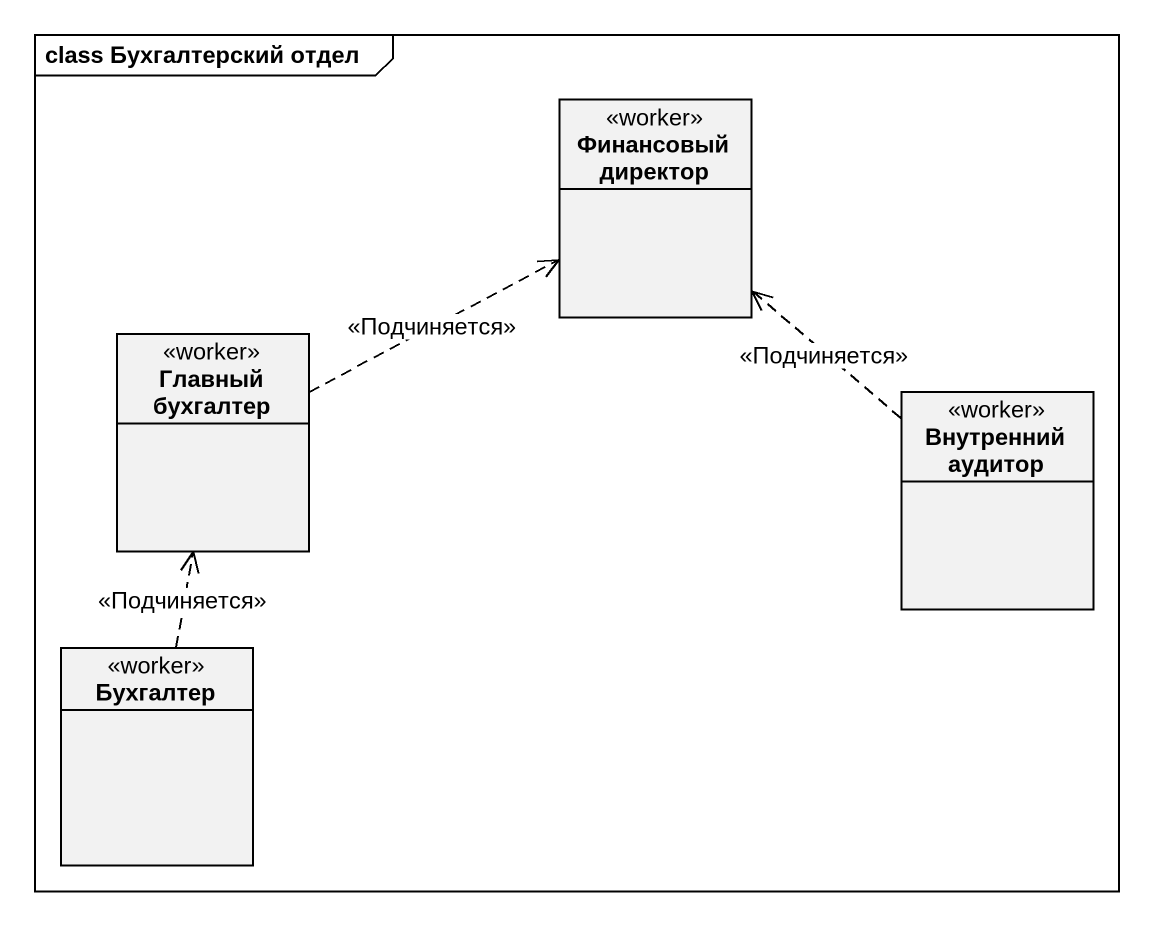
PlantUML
@startuml
mainframe class Бухгалтерский отдел
hide circle
hide empty members
class "Финансовый директор" as Финансовый_директор <<worker>>
class "Главный бухгалтер" as Главный_бухгалтер <<worker>>
class "Внутренний аудитор" as Внутренний_аудитор <<worker>>
class Бухгалтер <<worker>>
Главный_бухгалтер .right.> Финансовый_директор : <<Подчиняется>>
Внутренний_аудитор .up.> Финансовый_директор : <<Подчиняется>>
Бухгалтер .up.> Главный_бухгалтер : <<Подчиняется>>
@enduml
